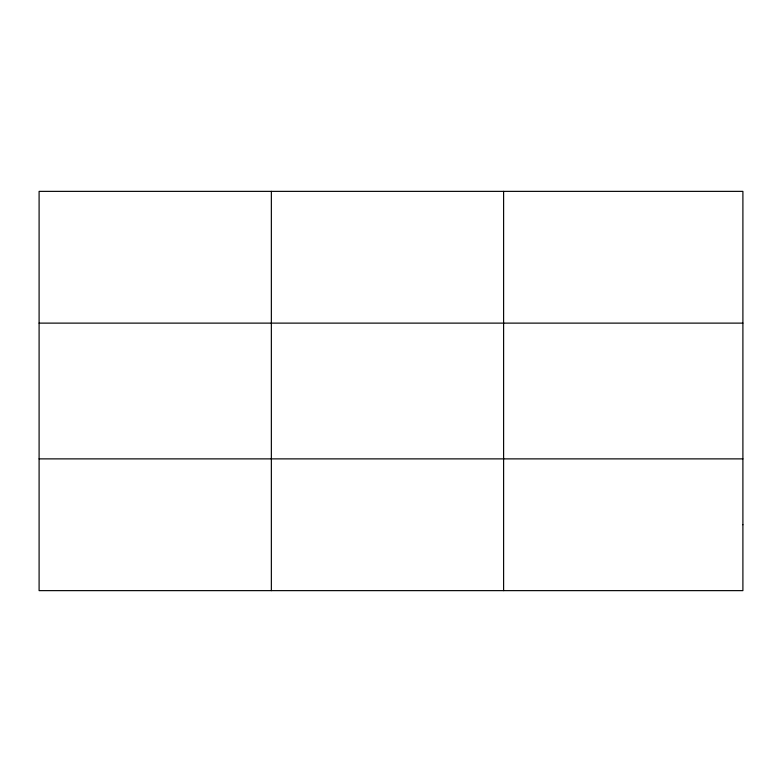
<?xml version="1.0" encoding="UTF-8"?>
<svg xmlns="http://www.w3.org/2000/svg" width="782" height="782" viewBox="0 0 782 782"><rect width="100%" height="100%" fill="white"/><g stroke="black" fill="none" stroke-linecap="round" stroke-linejoin="round"><path stroke-width="1.17" d="M271.354 191.365L271.354 590.635M503.608 191.365L503.608 590.635M39.1 323.122L742.9 323.122M39.1 458.878L742.9 458.878M742.9 524.751L742.9 590.635L39.1 590.635L39.1 191.365L742.9 191.365L742.9 524.751"/></g></svg>
